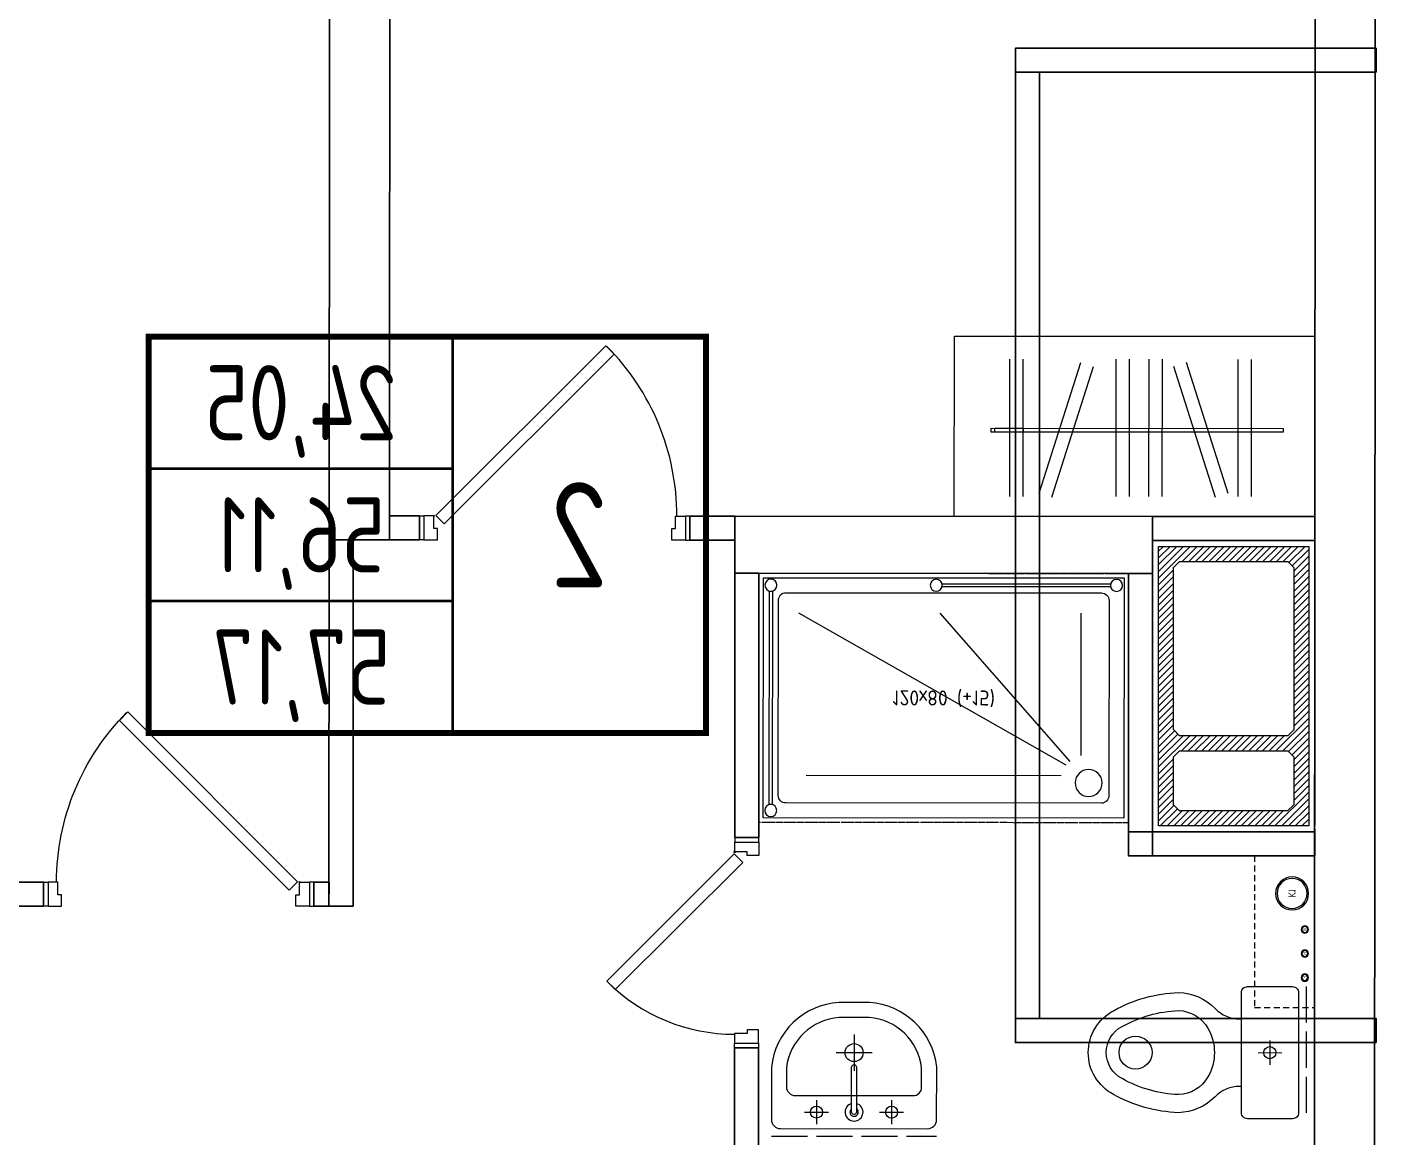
# Model space of a CAD drawing. Header units: millimetres. Extents: x 0 to 145404, y 0 to 194550.
# Drawn here: x 74386 to 78875, y 173651 to 177347 of the extents above; entities that cross this region are included whole.
import ezdxf
from ezdxf.enums import TextEntityAlignment as Align

# ---------------------------------------------------------------- set-up
doc = ezdxf.new("R2010")
doc.units = ezdxf.units.MM
for name, pattern in [('200_ШТРИХ', [320, 200, -120]), ('ACAD_ISO02W100', [15, 12, -3]), ('ГОСТ 2.303 5', [24, 20, -1.5, 1, -1.5])]:
    doc.linetypes.add(name, pattern=pattern)
for name, color, linetype, lineweight in [('АР - Вентблок', 36, 'Continuous', 9), ('АР - ВК', 126, 'Continuous', 13), ('АР - Двери', 126, 'Continuous', 9), ('АР - Монолит', 56, 'Continuous', 30), ('АР - Перегородки 190', 54, 'Continuous', 30), ('АР - Перегородки 80', 32, 'Continuous', 30), ('АР - Сантехника', 150, 'Continuous', 9)]:
    doc.layers.add(name, color=color, linetype=linetype, lineweight=lineweight)
doc.layers.add('АР - мебель', color=7, linetype='Continuous', lineweight=9, true_color=0x787878)
doc.styles.add('GOST 2.304', font='CS_Gost2304.shx', dxfattribs={"oblique": 15})
doc.styles.add('GOST-2.304_Type-B', font='GOST Common.ttf')
doc.styles.add('ГОСТ 2.304', font='CS_Gost2304.shx')

# ---------------------------------------------------------------- blocks, each defined once
blk = doc.blocks.new('Вентблок 930 х 500')
at = {"layer": 'АР - Вентблок', "lineweight": 5}
h = blk.add_hatch(dxfattribs=at)
h.set_pattern_fill('ANSI31', color=256, scale=5)
h.set_pattern_definition([(45, (-3927587.913, -709139.574), (-11.22532015, 11.22532015), [])])
h.paths.add_polyline_path([(-20, 950), (-520, 950), (-520, 20), (-20, 20)])
h.paths.add_polyline_path([(-450, 700), (-470, 720), (-470, 880), (-450, 900), (-90, 900), (-70, 880), (-70, 720), (-90, 700)], flags=16)
h.paths.add_polyline_path([(-90, 650), (-70, 630), (-70, 90), (-90, 70), (-450, 70), (-470, 90), (-470, 630), (-450, 650)], flags=16)
at = {"layer": 'АР - Вентблок', "linetype": '200_ШТРИХ', "lineweight": 5, "ltscale": 0.1}
blk.add_lwpolyline([(-540, 0), (-540, 970), (0, 970), (0, 0)], close=True, dxfattribs=at)
at = {"layer": 'АР - Вентблок', "linetype": 'ByBlock'}
for points in [[(-520, 20), (-520, 950), (-20, 950), (-20, 20)], [(-470, 720), (-470, 880), (-450, 900), (-90, 900), (-70, 880), (-70, 720), (-90, 700), (-450, 700)], [(-470, 90), (-470, 630), (-450, 650), (-90, 650), (-70, 630), (-70, 90), (-90, 70), (-450, 70)]]:
    blk.add_lwpolyline(points, close=True, dxfattribs=at)
blk = doc.blocks.new('Унитаз_700х440')
at = {"color": 0, "ltscale": 50}
for points in [[(195, -220), (45, -220, -0.414601), (25, -200), (25, 200, -0.414214), (45, 220), (195, 220, -0.414214), (215, 200), (215, -200, -0.414487)], [(327.1, 81.1, -0.261097), (424.4, 140, -0.11879), (612.3, 86.6, -0.608687), (612.3, -86.6, -0.11879), (424.4, -140, -0.261097), (327.1, -81.1, -0.27207)]]:
    blk.add_lwpolyline(points, format="xyb", close=True, dxfattribs=at)
blk.add_lwpolyline([(215, 112.3), (220.9, 112.3, 0.202167), (303, 147, -0.194798), (424.5, 200, -0.119349), (640.7, 139.4, -0.604544), (640.7, -139.4, -0.119349), (424.5, -200, -0.194798), (303, -147, 0.202167), (220.9, -112.3), (215, -112.3)], format="xyb", dxfattribs=at)
for points in [[(120.6, -40), (120.6, 40)], [(159.4, 0), (80.6, 0)]]:
    blk.add_lwpolyline(points, dxfattribs=at)
for centre, radius in [((567.6, 0), 55), ((120.6, 0), 20)]:
    blk.add_circle(centre, radius, dxfattribs=at)
at = {"layer": 'Defpoints', "linetype": 'ACAD_ISO02W100', "lineweight": -2, "ltscale": 10}
blk.add_lwpolyline([(0, -220), (0, 220)], dxfattribs=at)
blk = doc.blocks.new('*U84')
at = {"ltscale": 100}
for p, q in [((15, 37.5), (15, -42.5)), ((46, 37.5), (15, 37.5)), ((48, -4.5), (48, 35.5)), ((852, -4.5), (852, 37.5)), ((852, 37.5), (885, 37.5)), ((885, 37.5), (885, -42.5)), ((15, -42.5), (60, -42.5)), ((60, -4.5), (48, -4.5)), ((60, -42.5), (60, -4.5)), ((840, -42.5), (840, -4.5)), ((840, -4.5), (852, -4.5)), ((885, -42.5), (840, -42.5))]:
    blk.add_line(p, q, dxfattribs=at)
for points in [[(54.4, 38.9), (82.7, 10.6), (648, 575.9), (619.7, 604.2)], [(15, -42.5), (0, -42.5), (0, 37.5), (15, 37.5)], [(885, -42.5), (900, -42.5), (900, 37.5), (885, 37.5)]]:
    blk.add_lwpolyline(points, close=True, dxfattribs=at)
blk.add_circle((48, 37.5), 2, dxfattribs=at)
blk.add_arc((56.7, 37.5), 800, 0, 44.865, dxfattribs=at)
blk = doc.blocks.new('*U92')
at = {"ltscale": 100}
for p, q in [((-685, 37.5), (-685, -42.5)), ((-652, 37.5), (-685, 37.5)), ((-652, -4.5), (-652, 37.5)), ((-48, -4.5), (-48, 35.5)), ((-46, 37.5), (-15, 37.5)), ((-15, 37.5), (-15, -42.5)), ((-685, -42.5), (-640, -42.5)), ((-640, -4.5), (-652, -4.5)), ((-640, -42.5), (-640, -4.5)), ((-60, -42.5), (-60, -4.5)), ((-60, -4.5), (-48, -4.5)), ((-15, -42.5), (-60, -42.5))]:
    blk.add_line(p, q, dxfattribs=at)
for points in [[(-54.4, 38.9), (-82.7, 10.6), (-506.5, 434.5), (-478.3, 462.8)], [(-685, -42.5), (-700, -42.5), (-700, 37.5), (-685, 37.5)], [(-15, -42.5), (0, -42.5), (0, 37.5), (-15, 37.5)]]:
    blk.add_lwpolyline(points, close=True, dxfattribs=at)
blk.add_circle((-48, 37.5), 2, dxfattribs=at)
blk.add_arc((-55, 37.5), 600, 135.135, 180, dxfattribs=at)
blk = doc.blocks.new('Стояк ВК с циркуляцией')
at = {"layer": 'АР - ВК', "linetype": '200_ШТРИХ', "lineweight": 5, "ltscale": 0.1}
blk.add_lwpolyline([(-505, 0), (0, 0), (0, -200), (-505, -200)], close=True, dxfattribs=at)
at = {"layer": 'АР - ВК', "color": 1, "ltscale": 100}
for centre, radius in [((-405, -32.5), 12.5), ((-405, -32.5), 10), ((-325, -32.5), 12.5), ((-325, -32.5), 10)]:
    blk.add_circle(centre, radius, dxfattribs=at)
at = {"layer": 'АР - ВК', "color": 5, "ltscale": 100}
for radius in [12.5, 10]:
    blk.add_circle((-245, -32.5), radius, dxfattribs=at)
at = {"layer": 'АР - ВК', "color": 46, "ltscale": 100}
for radius in [55, 50]:
    blk.add_circle((-125, -75), radius, dxfattribs=at)
at = {"layer": 'АР - ВК', "color": 1, "ltscale": 100, "style": 'ГОСТ 2.304'}
for p in [(-405, -32.5), (-325, -32.5)]:
    blk.add_text('Т4', height=10, dxfattribs=at).set_placement(p, align=Align.MIDDLE_CENTER)
at = {"layer": 'АР - ВК', "color": 5, "ltscale": 100, "style": 'ГОСТ 2.304'}
blk.add_text('В1', height=10, dxfattribs=at).set_placement((-245, -32.5), align=Align.MIDDLE_CENTER)
at = {"layer": 'АР - ВК', "color": 46, "ltscale": 100, "style": 'ГОСТ 2.304'}
blk.add_text('К1', height=25, dxfattribs=at).set_placement((-125, -75), align=Align.MIDDLE_CENTER)
blk = doc.blocks.new('Умывальник_550х420')
at = {"color": 0, "ltscale": 50}
for points in [[(55, -274.6), (230.3, -274.6, 0.365452), (445, -50.5), (445, 50.2, 0.368387), (228.9, 275.4), (55, 275.4, 0.412588), (25, 245.3), (25, -244.5, 0.412222)], [(163, -224.6), (228, -224.6, 0.357073), (395, -49.7), (395, 50.3, 0.35647), (228, 225.4), (165, 225.4, 0.411711), (135, 195.3), (135, -196.4, 0.420441)], [(80, 8.3), (230, 8.3, -1), (230, -7.7), (80, -7.7, -1)]]:
    blk.add_lwpolyline(points, format="xyb", close=True, dxfattribs=at)
for points in [[(80, 165.3), (80, 85.3)], [(120, 125.3), (40, 125.3)], [(278, 60.2), (278, -59.8)], [(338, 0.2), (218, 0.2)], [(80, -84.7), (80, -164.7)], [(120, -124.7), (40, -124.7)]]:
    blk.add_lwpolyline(points, dxfattribs=at)
for centre, radius in [((80, 125.3), 20), ((278, 0.2), 30), ((80, -124.7), 20)]:
    blk.add_circle(centre, radius, dxfattribs=at)
for radius, start, end in [(30, 15.466, 344.534), (14, 34.8499, 325.1501)]:
    blk.add_arc((80, 0.3), radius, start, end, dxfattribs=at)
at = {"layer": 'Defpoints', "linetype": 'ACAD_ISO02W100', "lineweight": -2, "ltscale": 10}
blk.add_lwpolyline([(0, 275.3), (0, -274.7)], dxfattribs=at)
at = {"layer": 'АР - Сантехника', "linetype": 'ACAD_ISO02W100', "ltscale": 10, "style": 'GOST 2.304', "width": 0.7}
blk.add_attdef('NAME', text='', height=250, dxfattribs=at).set_placement((278, 0.2, 0), align=Align.MIDDLE_CENTER)
blk = doc.blocks.new('Кабина 120х80 (+15)')
at = {"layer": 'АР - Сантехника'}
for p, q in [((1023.2, 638.3), (132.5, 132.5)), ((157.5, 672.5), (1005.8, 672.5)), ((602.5, 132.5), (1034.9, 626)), ((1072.5, 605.8), (1072.5, 132.5))]:
    blk.add_line(p, q, dxfattribs=at)
at = {"layer": 'АР - Сантехника', "linetype": 'ГОСТ 2.303 5'}
blk.add_lwpolyline([(0, 0), (1230, 0), (1230, 830), (0, 830)], close=True, dxfattribs=at)
at = {"layer": 'АР - Сантехника'}
for points in [[(15, 15), (1215, 15), (1215, 815), (15, 815)], [(45, 770), (35, 770), (35, 60), (45, 60)], [(1170, 35), (1170, 45), (610, 45), (610, 35)]]:
    blk.add_lwpolyline(points, close=True, dxfattribs=at)
blk.add_lwpolyline([(65, 740), (65, 90, 0.414214), (90, 65), (1140, 65, 0.414214), (1165, 90), (1165, 740, 0.414213), (1140, 765), (90, 765, 0.414214)], format="xyb", close=True, dxfattribs=at)
for centre, radius in [((40, 790), 20), ((1097.5, 697.5), 45), ((40, 40), 20), ((590, 40), 20), ((1190, 40), 20)]:
    blk.add_circle(centre, radius, dxfattribs=at)
at = {"layer": 'АР - Сантехника', "linetype": 'Continuous', "style": 'GOST-2.304_Type-B'}
blk.add_text('120х80 (+15)', height=50, dxfattribs=at).set_placement((615, 415), align=Align.MIDDLE_CENTER)
blk = doc.blocks.new('Ш03 600х1200')
for p, q in [((0, 600), (-1200, 600)), ((-1200, 0), (-1200, 600)), ((0, 0), (0, 600)), ((-988.5, 66), (-988.5, 522.9)), ((-944.2, 66), (-944.2, 522.9)), ((-911.1, 76.8), (-772.2, 512)), ((-868.9, 63.3), (-730, 498.6)), ((-692.1, 66), (-692.1, 522.9)), ((-647.8, 66), (-647.8, 522.9)), ((-583, 66), (-583, 522.9)), ((-538.7, 66), (-538.7, 522.9)), ((-324.4, 63.3), (-463.3, 498.6)), ((-282.2, 76.8), (-421.1, 512)), ((-228.6, 66), (-228.6, 522.9)), ((-184.3, 66), (-184.3, 522.9)), ((-123, 293.3), (-1094.4, 293.3)), ((-1094.4, 293.3), (-1094.4, 280.4)), ((-1094.4, 280.4), (-123, 280.4)), ((-134.5, 293.3), (-228.9, 293.3)), ((-228.9, 293.3), (-228.9, 280.4)), ((-228.9, 280.4), (-134.5, 280.4)), ((-134.5, 280.4), (-134.5, 293.3)), ((-123, 280.4), (-123, 293.3)), ((0, 0), (-1200, 0))]:
    blk.add_line(p, q)
blk = doc.blocks.new('Квартира 3К 10100 тип 1 перекидная')
blk.add_line((-4540, 2400, 0), (-4540, 3350, 0))
at = {"layer": 'АР - Монолит', "elevation": 0}
for points in [[(-4740, -5950), (-4540, -5950), (-4540, 7980), (-4740, 7980)], [(-1460, 3340), (-1260, 3340), (-1260, 7980), (-1460, 7980)]]:
    blk.add_lwpolyline(points, close=True, dxfattribs=at)
at = {"layer": 'АР - Перегородки 190', "elevation": 0}
blk.add_lwpolyline([(-2610, 3420), (-2610, 3230), (-4000, 3230), (-4000, 3420)], close=True, dxfattribs=at)
at = {"layer": 'АР - Перегородки 80', "elevation": 0}
for points in [[(-4000, 3420), (-4000, 3340), (-4540, 3340), (-4540, 3420)], [(-2460, 3340), (-2460, 3420), (-2610, 3420), (-2610, 3340)], [(-1460, 3340), (-1460, 3420), (-1560, 3420), (-1560, 3340)], [(-1260, 2120), (-1340, 2120), (-1340, 3340), (-1260, 3340)], [(-3920, 3230), (-4000, 3230), (-4000, 2290), (-3920, 2290)], [(-2610, 2350), (-2690, 2350), (-2690, 3230), (-2610, 3230)], [(-3920, 2370), (-3920, 2290), (-4540, 2290), (-4540, 2370)], [(-1260, 2120), (-1260, 2200), (-1210, 2200), (-1210, 2120)], [(-310, 2120), (-310, 2200), (-200, 2200), (-200, 2120)], [(-2610, 1270), (-2690, 1270), (-2690, 1650), (-2610, 1650)]]:
    blk.add_lwpolyline(points, close=True, dxfattribs=at)
for name, p, rotation in [('Кабина 120х80 (+15)', (-2690, 3230, 0), 180), ('Стояк ВК с циркуляцией', (-4540, 2290, 0), 90.00000000000001)]:
    blk.add_blockref(name, p, dxfattribs=dict(rotation=rotation))
at = {"layer": 'АР - Вентблок', "xscale": -1, "rotation": 180}
blk.add_blockref('Вентблок 930 х 500', (-4000, 3340, 0), dxfattribs=at)
at = {"layer": 'АР - Двери', "xscale": -1}
blk.add_blockref('*U84', (-1560, 3382.5, 0), dxfattribs=at)
at = {"layer": 'АР - Двери'}
blk.add_blockref('*U84', (-1210, 2162.5, 0), dxfattribs=at)
at = {"layer": 'АР - Двери', "xscale": -1, "rotation": 270}
blk.add_blockref('*U92', (-2647.5, 2350, 0), dxfattribs=at)
at = {"layer": 'АР - мебель'}
blk.add_blockref('Ш03 600х1200', (-3340, 3420, 0), dxfattribs=at)
at = {"layer": 'АР - Сантехника', "xscale": -1}
for name, p, rotation in [('Унитаз_700х440', (-4511.9, 1634.9), 180), ('Умывальник_550х420', (-3008, 1356, 0), 270)]:
    blk.add_blockref(name, p, dxfattribs=dict(at, rotation=rotation))
blk = doc.blocks.new('H_Section_2')
at = {"rotation": 56.96711930257281}
blk.add_blockref('Квартира 3К 10100 тип 1 перекидная', (-5490.5, -23816.8, 0), dxfattribs=at)
blk = doc.blocks.new('Квартира 2К 9600 тип 6')
at = {"ltscale": 75, "const_width": 20}
blk.add_lwpolyline([(9280, 5620), (11134.4, 5620), (11134.4, 4300), (9280, 4300)], close=True, dxfattribs=at)
at = {"ltscale": 75, "const_width": 8.8, "elevation": 227.2}
for points in [[(10122.4, 5620), (10122.4, 4300)], [(11134.4, 5180), (10122.4, 5180)], [(11134.4, 4740), (10122.4, 4740)]]:
    blk.add_lwpolyline(points, dxfattribs=at)
at = {"layer": 'АР - Перегородки 80'}
for points in [[(7050, 6500), (8250, 6500), (8250, 6580), (7050, 6580)], [(8250, 3350), (8250, 6500), (8170, 6500), (8170, 3350)], [(7050, 3270), (8250, 3270), (8250, 3350), (7050, 3350)]]:
    blk.add_lwpolyline(points, close=True, dxfattribs=at)
at = {"ltscale": 75, "style": 'ГОСТ 2.304'}
for s, height, p in [('24,05', 250, (10628.4, 5400)), ('2', 350, (9701.2, 4960)), ('56,11', 250, (10628.4, 4960)), ('57,17', 250, (10628.4, 4520))]:
    blk.add_text(s, height=height, dxfattribs=at).set_placement(p, align=Align.MIDDLE_CENTER)
blk = doc.blocks.new('V_Section_1')
blk.add_blockref('Квартира 2К 9600 тип 6', (8950, -10000))

msp = doc.modelspace()

# ---------------------------------------------------------------- block references
at = {"xscale": -1, "rotation": 56.92792192093123}
msp.add_blockref('H_Section_2', (51175.5, 180696.1), dxfattribs=at)
at = {"xscale": -1}
msp.add_blockref('V_Section_1', (94875.5, 180696.1), dxfattribs=at)

doc.saveas('drawing.dxf')
